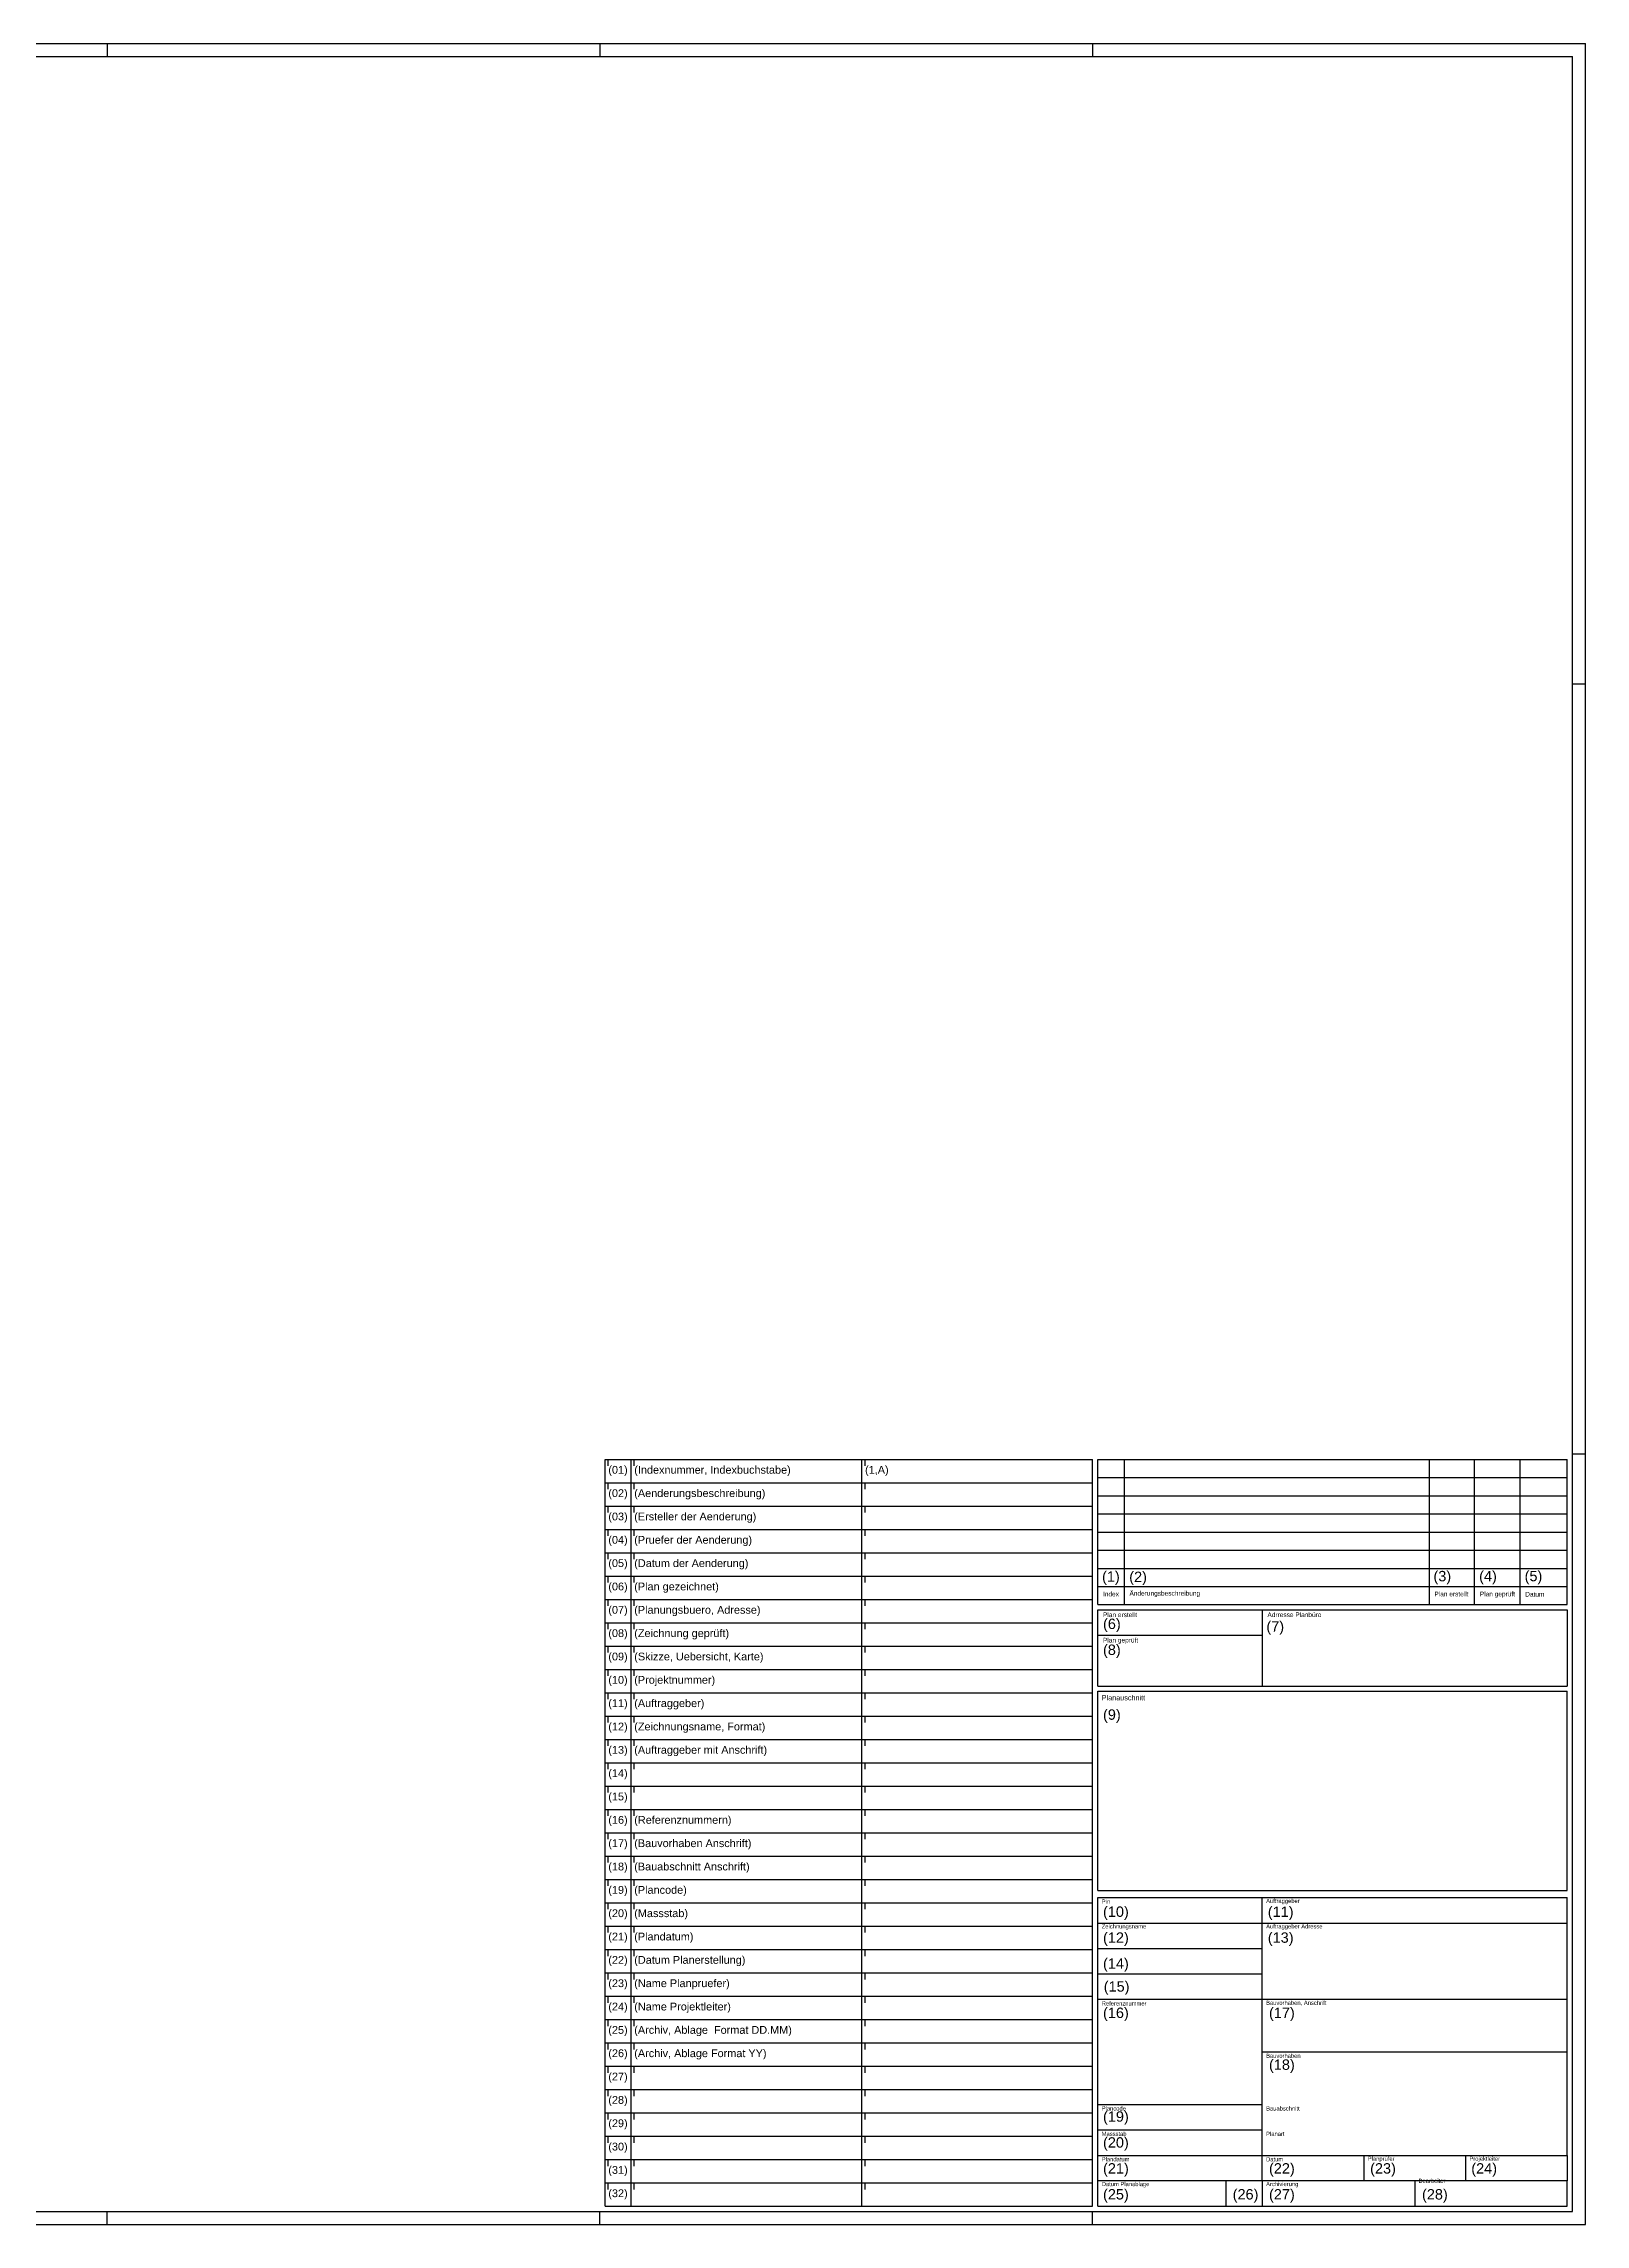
# Model space of a CAD drawing. Header units: millimetres. Extents: x 0 to 1189, y 0 to 841.
# Drawn here: x 594 to 1189, y 0 to 841 of the extents above; entities that cross this region are included whole.
import ezdxf

# ---------------------------------------------------------------- set-up
doc = ezdxf.new("R2010")
doc.units = ezdxf.units.MM
for name, color, linetype, true_color in [('Blattrahmen Din A0', 5, 'Continuous', 0x0000ff), ('Faltung Lochung', 3, 'Continuous', 0x00ff00), ('Legende Hilfslinien', 1, 'Continuous', 0xff0000), ('Legende Rahmen', 5, 'Continuous', 0x0000ff), ('Legende Text', 6, 'Continuous', 0xff00ff), ('Plankopf 2 Hilfe', 96, 'Continuous', 0x008000), ('Plankopf 2 Rahmen', 5, 'Continuous', 0x0000ff), ('Plankopf 2 Text Vorgabe', 1, 'Continuous', 0xff0000)]:
    doc.layers.add(name, color=color, linetype=linetype, true_color=true_color)
doc.styles.add('textstyle100', font='')
doc.styles.add('textstyle101', font='')
doc.styles.add('textstyle102', font='')
doc.styles.add('textstyle103', font='')
doc.styles.add('textstyle104', font='')
doc.styles.add('textstyle105', font='')
doc.styles.add('textstyle106', font='')
doc.styles.add('textstyle107', font='')
doc.styles.add('textstyle108', font='')
doc.styles.add('textstyle109', font='')
doc.styles.add('textstyle110', font='')
doc.styles.add('textstyle111', font='')
doc.styles.add('textstyle112', font='')
doc.styles.add('textstyle113', font='')
doc.styles.add('textstyle114', font='')
doc.styles.add('textstyle115', font='')
doc.styles.add('textstyle116', font='')
doc.styles.add('textstyle117', font='')
doc.styles.add('textstyle118', font='')
doc.styles.add('textstyle119', font='')
doc.styles.add('textstyle120', font='')
doc.styles.add('textstyle121', font='')
doc.styles.add('textstyle122', font='')
doc.styles.add('textstyle123', font='')
doc.styles.add('textstyle124', font='')
doc.styles.add('textstyle125', font='')
doc.styles.add('textstyle126', font='')
doc.styles.add('textstyle127', font='')
doc.styles.add('textstyle128', font='')
doc.styles.add('textstyle129', font='')
doc.styles.add('textstyle130', font='')
doc.styles.add('textstyle131', font='')
doc.styles.add('textstyle20', font='')
doc.styles.add('textstyle21', font='')
doc.styles.add('textstyle22', font='')
doc.styles.add('textstyle23', font='')
doc.styles.add('textstyle24', font='')
doc.styles.add('textstyle25', font='')
doc.styles.add('textstyle26', font='')
doc.styles.add('textstyle27', font='')
doc.styles.add('textstyle28', font='')
doc.styles.add('textstyle29', font='')
doc.styles.add('textstyle30', font='')
doc.styles.add('textstyle31', font='')
doc.styles.add('textstyle32', font='')
doc.styles.add('textstyle33', font='')
doc.styles.add('textstyle34', font='')
doc.styles.add('textstyle35', font='')
doc.styles.add('textstyle36', font='')
doc.styles.add('textstyle37', font='')
doc.styles.add('textstyle38', font='')
doc.styles.add('textstyle39', font='')
doc.styles.add('textstyle40', font='')
doc.styles.add('textstyle41', font='')
doc.styles.add('textstyle42', font='')
doc.styles.add('textstyle43', font='')
doc.styles.add('textstyle44', font='')
doc.styles.add('textstyle45', font='')
doc.styles.add('textstyle46', font='')
doc.styles.add('textstyle47', font='')
doc.styles.add('textstyle48', font='')
doc.styles.add('textstyle49', font='')
doc.styles.add('textstyle50', font='')
doc.styles.add('textstyle51', font='')
doc.styles.add('textstyle52', font='')
doc.styles.add('textstyle53', font='')
doc.styles.add('textstyle54', font='')
doc.styles.add('textstyle55', font='')
doc.styles.add('textstyle56', font='')
doc.styles.add('textstyle57', font='')
doc.styles.add('textstyle58', font='')
doc.styles.add('textstyle59', font='')
doc.styles.add('textstyle60', font='')
doc.styles.add('textstyle61', font='')
doc.styles.add('textstyle62', font='')
doc.styles.add('textstyle63', font='')
doc.styles.add('textstyle64', font='')
doc.styles.add('textstyle65', font='')
doc.styles.add('textstyle66', font='')
doc.styles.add('textstyle67', font='')
doc.styles.add('textstyle68', font='')
doc.styles.add('textstyle69', font='')
doc.styles.add('textstyle70', font='')
doc.styles.add('textstyle71', font='')
doc.styles.add('textstyle72', font='')
doc.styles.add('textstyle73', font='')
doc.styles.add('textstyle74', font='')
doc.styles.add('textstyle75', font='')
doc.styles.add('textstyle76', font='')
doc.styles.add('textstyle77', font='')
doc.styles.add('textstyle78', font='')
doc.styles.add('textstyle79', font='')
doc.styles.add('textstyle80', font='')
doc.styles.add('textstyle81', font='')
doc.styles.add('textstyle82', font='')
doc.styles.add('textstyle83', font='')
doc.styles.add('textstyle84', font='')
doc.styles.add('textstyle85', font='')
doc.styles.add('textstyle86', font='')
doc.styles.add('textstyle87', font='')
doc.styles.add('textstyle88', font='')
doc.styles.add('textstyle89', font='')
doc.styles.add('textstyle90', font='')
doc.styles.add('textstyle91', font='')
doc.styles.add('textstyle92', font='')
doc.styles.add('textstyle93', font='')
doc.styles.add('textstyle94', font='')
doc.styles.add('textstyle95', font='')
doc.styles.add('textstyle96', font='')
doc.styles.add('textstyle97', font='')
doc.styles.add('textstyle98', font='')
doc.styles.add('textstyle99', font='')
doc.styles.get('textstyle100').set_extended_font_data('Arial')
doc.styles.get('textstyle101').set_extended_font_data('Arial')
doc.styles.get('textstyle102').set_extended_font_data('Arial')
doc.styles.get('textstyle103').set_extended_font_data('Arial')
doc.styles.get('textstyle104').set_extended_font_data('Arial')
doc.styles.get('textstyle105').set_extended_font_data('Arial')
doc.styles.get('textstyle106').set_extended_font_data('Arial')
doc.styles.get('textstyle107').set_extended_font_data('Arial')
doc.styles.get('textstyle108').set_extended_font_data('Arial')
doc.styles.get('textstyle109').set_extended_font_data('Arial')
doc.styles.get('textstyle110').set_extended_font_data('Arial')
doc.styles.get('textstyle111').set_extended_font_data('Arial')
doc.styles.get('textstyle112').set_extended_font_data('Arial')
doc.styles.get('textstyle113').set_extended_font_data('Arial')
doc.styles.get('textstyle114').set_extended_font_data('Arial')
doc.styles.get('textstyle115').set_extended_font_data('Arial')
doc.styles.get('textstyle116').set_extended_font_data('Arial')
doc.styles.get('textstyle117').set_extended_font_data('Arial')
doc.styles.get('textstyle118').set_extended_font_data('Arial')
doc.styles.get('textstyle119').set_extended_font_data('Arial')
doc.styles.get('textstyle120').set_extended_font_data('Arial')
doc.styles.get('textstyle121').set_extended_font_data('Arial')
doc.styles.get('textstyle122').set_extended_font_data('Arial')
doc.styles.get('textstyle123').set_extended_font_data('Arial')
doc.styles.get('textstyle124').set_extended_font_data('Arial')
doc.styles.get('textstyle125').set_extended_font_data('Arial')
doc.styles.get('textstyle126').set_extended_font_data('Arial')
doc.styles.get('textstyle127').set_extended_font_data('Arial')
doc.styles.get('textstyle128').set_extended_font_data('Arial')
doc.styles.get('textstyle129').set_extended_font_data('Arial')
doc.styles.get('textstyle130').set_extended_font_data('Arial')
doc.styles.get('textstyle131').set_extended_font_data('Arial')
doc.styles.get('textstyle20').set_extended_font_data('Arial')
doc.styles.get('textstyle21').set_extended_font_data('Arial')
doc.styles.get('textstyle22').set_extended_font_data('Arial')
doc.styles.get('textstyle23').set_extended_font_data('Arial')
doc.styles.get('textstyle24').set_extended_font_data('Arial')
doc.styles.get('textstyle25').set_extended_font_data('Arial')
doc.styles.get('textstyle26').set_extended_font_data('Arial')
doc.styles.get('textstyle27').set_extended_font_data('Arial')
doc.styles.get('textstyle28').set_extended_font_data('Arial')
doc.styles.get('textstyle29').set_extended_font_data('Arial')
doc.styles.get('textstyle30').set_extended_font_data('Arial')
doc.styles.get('textstyle31').set_extended_font_data('Arial')
doc.styles.get('textstyle32').set_extended_font_data('Arial')
doc.styles.get('textstyle33').set_extended_font_data('Arial')
doc.styles.get('textstyle34').set_extended_font_data('Arial')
doc.styles.get('textstyle35').set_extended_font_data('Arial')
doc.styles.get('textstyle36').set_extended_font_data('Arial')
doc.styles.get('textstyle37').set_extended_font_data('Arial')
doc.styles.get('textstyle38').set_extended_font_data('Arial')
doc.styles.get('textstyle39').set_extended_font_data('Arial')
doc.styles.get('textstyle40').set_extended_font_data('Arial')
doc.styles.get('textstyle41').set_extended_font_data('Arial')
doc.styles.get('textstyle42').set_extended_font_data('Arial')
doc.styles.get('textstyle43').set_extended_font_data('Arial')
doc.styles.get('textstyle44').set_extended_font_data('Arial')
doc.styles.get('textstyle45').set_extended_font_data('Arial')
doc.styles.get('textstyle46').set_extended_font_data('Arial')
doc.styles.get('textstyle47').set_extended_font_data('Arial')
doc.styles.get('textstyle48').set_extended_font_data('Arial')
doc.styles.get('textstyle49').set_extended_font_data('Arial')
doc.styles.get('textstyle50').set_extended_font_data('Arial')
doc.styles.get('textstyle51').set_extended_font_data('Arial')
doc.styles.get('textstyle52').set_extended_font_data('Arial')
doc.styles.get('textstyle53').set_extended_font_data('Arial')
doc.styles.get('textstyle54').set_extended_font_data('Arial')
doc.styles.get('textstyle55').set_extended_font_data('Arial')
doc.styles.get('textstyle56').set_extended_font_data('Arial')
doc.styles.get('textstyle57').set_extended_font_data('Arial')
doc.styles.get('textstyle58').set_extended_font_data('Arial')
doc.styles.get('textstyle59').set_extended_font_data('Arial')
doc.styles.get('textstyle60').set_extended_font_data('Arial')
doc.styles.get('textstyle61').set_extended_font_data('Arial')
doc.styles.get('textstyle62').set_extended_font_data('Arial')
doc.styles.get('textstyle63').set_extended_font_data('Arial')
doc.styles.get('textstyle64').set_extended_font_data('Arial')
doc.styles.get('textstyle65').set_extended_font_data('Arial')
doc.styles.get('textstyle66').set_extended_font_data('Arial')
doc.styles.get('textstyle67').set_extended_font_data('Arial')
doc.styles.get('textstyle68').set_extended_font_data('Arial')
doc.styles.get('textstyle69').set_extended_font_data('Arial')
doc.styles.get('textstyle70').set_extended_font_data('Arial')
doc.styles.get('textstyle71').set_extended_font_data('Arial')
doc.styles.get('textstyle72').set_extended_font_data('Arial')
doc.styles.get('textstyle73').set_extended_font_data('Arial')
doc.styles.get('textstyle74').set_extended_font_data('Arial')
doc.styles.get('textstyle75').set_extended_font_data('Arial')
doc.styles.get('textstyle76').set_extended_font_data('Arial')
doc.styles.get('textstyle77').set_extended_font_data('Arial')
doc.styles.get('textstyle78').set_extended_font_data('Arial')
doc.styles.get('textstyle79').set_extended_font_data('Arial')
doc.styles.get('textstyle80').set_extended_font_data('Arial')
doc.styles.get('textstyle81').set_extended_font_data('Arial')
doc.styles.get('textstyle82').set_extended_font_data('Arial')
doc.styles.get('textstyle83').set_extended_font_data('Arial')
doc.styles.get('textstyle84').set_extended_font_data('Arial')
doc.styles.get('textstyle85').set_extended_font_data('Arial')
doc.styles.get('textstyle86').set_extended_font_data('Arial')
doc.styles.get('textstyle87').set_extended_font_data('Arial')
doc.styles.get('textstyle88').set_extended_font_data('Arial')
doc.styles.get('textstyle89').set_extended_font_data('Arial')
doc.styles.get('textstyle90').set_extended_font_data('Arial')
doc.styles.get('textstyle91').set_extended_font_data('Arial')
doc.styles.get('textstyle92').set_extended_font_data('Arial')
doc.styles.get('textstyle93').set_extended_font_data('Arial')
doc.styles.get('textstyle94').set_extended_font_data('Arial')
doc.styles.get('textstyle95').set_extended_font_data('Arial')
doc.styles.get('textstyle96').set_extended_font_data('Arial')
doc.styles.get('textstyle97').set_extended_font_data('Arial')
doc.styles.get('textstyle98').set_extended_font_data('Arial')
doc.styles.get('textstyle99').set_extended_font_data('Arial')

msp = doc.modelspace()

# ---------------------------------------------------------------- linework, layer by layer
at = {"layer": 'Blattrahmen Din A0'}
for p, q in [((0, 841), (1189, 841)), ((1189, 0), (1189, 841)), ((20, 836), (1184, 836)), ((1184, 5), (1184, 836)), ((0, 0), (1189, 0)), ((20, 5), (1184, 5))]:
    msp.add_line(p, q, dxfattribs=at)
at = {"layer": 'Faltung Lochung'}
for p, q in [((619, 841), (619, 836)), ((809, 841), (809, 836)), ((999, 841), (999, 836)), ((1189, 594), (1184, 594)), ((1189, 297), (1184, 297)), ((619, 0), (619, 5)), ((809, 0), (809, 5)), ((999, 0), (999, 5))]:
    msp.add_line(p, q, dxfattribs=at)
at = {"layer": 'Legende Hilfslinien'}
for p, q in [((811, 295), (812.25, 295)), ((812.25, 292.5), (812.25, 295)), ((821, 295), (822.25, 295)), ((822.25, 292.5), (822.25, 295)), ((910, 295), (911.25, 295)), ((911.25, 292.5), (911.25, 295)), ((811, 286), (812.25, 286)), ((812.25, 283.5), (812.25, 286)), ((821, 286), (822.25, 286)), ((822.25, 283.5), (822.25, 286)), ((910, 286), (911.25, 286)), ((911.25, 283.5), (911.25, 286)), ((811, 277), (812.25, 277)), ((812.25, 274.5), (812.25, 277)), ((821, 277), (822.25, 277)), ((822.25, 274.5), (822.25, 277)), ((910, 277), (911.25, 277)), ((911.25, 274.5), (911.25, 277)), ((811, 268), (812.25, 268)), ((812.25, 265.5), (812.25, 268)), ((821, 268), (822.25, 268)), ((822.25, 265.5), (822.25, 268)), ((910, 268), (911.25, 268)), ((911.25, 265.5), (911.25, 268)), ((811, 259), (812.25, 259)), ((812.25, 256.5), (812.25, 259)), ((821, 259), (822.25, 259)), ((822.25, 256.5), (822.25, 259)), ((910, 259), (911.25, 259)), ((911.25, 256.5), (911.25, 259)), ((811, 250), (812.25, 250)), ((812.25, 247.5), (812.25, 250)), ((821, 250), (822.25, 250)), ((822.25, 247.5), (822.25, 250)), ((910, 250), (911.25, 250)), ((911.25, 247.5), (911.25, 250)), ((811, 241), (812.25, 241)), ((812.25, 238.5), (812.25, 241)), ((821, 241), (822.25, 241)), ((822.25, 238.5), (822.25, 241)), ((910, 241), (911.25, 241)), ((911.25, 238.5), (911.25, 241)), ((811, 232), (812.25, 232)), ((812.25, 229.5), (812.25, 232)), ((821, 232), (822.25, 232)), ((822.25, 229.5), (822.25, 232)), ((910, 232), (911.25, 232)), ((911.25, 229.5), (911.25, 232)), ((811, 223), (812.25, 223)), ((812.25, 220.5), (812.25, 223)), ((821, 223), (822.25, 223)), ((822.25, 220.5), (822.25, 223)), ((910, 223), (911.25, 223)), ((911.25, 220.5), (911.25, 223)), ((811, 214), (812.25, 214)), ((812.25, 211.5), (812.25, 214)), ((821, 214), (822.25, 214)), ((822.25, 211.5), (822.25, 214)), ((910, 214), (911.25, 214)), ((911.25, 211.5), (911.25, 214)), ((811, 205), (812.25, 205)), ((812.25, 202.5), (812.25, 205)), ((821, 205), (822.25, 205)), ((822.25, 202.5), (822.25, 205)), ((910, 205), (911.25, 205)), ((911.25, 202.5), (911.25, 205)), ((811, 196), (812.25, 196)), ((812.25, 193.5), (812.25, 196)), ((821, 196), (822.25, 196)), ((822.25, 193.5), (822.25, 196)), ((910, 196), (911.25, 196)), ((911.25, 193.5), (911.25, 196)), ((811, 187), (812.25, 187)), ((812.25, 184.5), (812.25, 187)), ((821, 187), (822.25, 187)), ((822.25, 184.5), (822.25, 187)), ((910, 187), (911.25, 187)), ((911.25, 184.5), (911.25, 187)), ((811, 178), (812.25, 178)), ((812.25, 175.5), (812.25, 178)), ((821, 178), (822.25, 178)), ((822.25, 175.5), (822.25, 178)), ((910, 178), (911.25, 178)), ((911.25, 175.5), (911.25, 178)), ((811, 169), (812.25, 169)), ((812.25, 166.5), (812.25, 169)), ((821, 169), (822.25, 169)), ((822.25, 166.5), (822.25, 169)), ((910, 169), (911.25, 169)), ((911.25, 166.5), (911.25, 169)), ((811, 160), (812.25, 160)), ((812.25, 157.5), (812.25, 160)), ((821, 160), (822.25, 160)), ((822.25, 157.5), (822.25, 160)), ((910, 160), (911.25, 160)), ((911.25, 157.5), (911.25, 160)), ((811, 151), (812.25, 151)), ((812.25, 148.5), (812.25, 151)), ((821, 151), (822.25, 151)), ((822.25, 148.5), (822.25, 151)), ((910, 151), (911.25, 151)), ((911.25, 148.5), (911.25, 151)), ((811, 142), (812.25, 142)), ((812.25, 139.5), (812.25, 142)), ((821, 142), (822.25, 142)), ((822.25, 139.5), (822.25, 142)), ((910, 142), (911.25, 142)), ((911.25, 139.5), (911.25, 142)), ((811, 133), (812.25, 133)), ((812.25, 130.5), (812.25, 133)), ((821, 133), (822.25, 133)), ((822.25, 130.5), (822.25, 133)), ((910, 133), (911.25, 133)), ((911.25, 130.5), (911.25, 133)), ((811, 124), (812.25, 124)), ((812.25, 121.5), (812.25, 124)), ((821, 124), (822.25, 124)), ((822.25, 121.5), (822.25, 124)), ((910, 124), (911.25, 124)), ((911.25, 121.5), (911.25, 124)), ((811, 115), (812.25, 115)), ((812.25, 112.5), (812.25, 115)), ((821, 115), (822.25, 115)), ((822.25, 112.5), (822.25, 115)), ((910, 115), (911.25, 115)), ((911.25, 112.5), (911.25, 115)), ((811, 106), (812.25, 106)), ((812.25, 103.5), (812.25, 106)), ((821, 106), (822.25, 106)), ((822.25, 103.5), (822.25, 106)), ((910, 106), (911.25, 106)), ((911.25, 103.5), (911.25, 106)), ((811, 97), (812.25, 97)), ((812.25, 94.5), (812.25, 97)), ((821, 97), (822.25, 97)), ((822.25, 94.5), (822.25, 97)), ((910, 97), (911.25, 97)), ((911.25, 94.5), (911.25, 97)), ((811, 88), (812.25, 88)), ((812.25, 85.5), (812.25, 88)), ((821, 88), (822.25, 88)), ((822.25, 85.5), (822.25, 88)), ((910, 88), (911.25, 88)), ((911.25, 85.5), (911.25, 88)), ((811, 79), (812.25, 79)), ((812.25, 76.5), (812.25, 79)), ((821, 79), (822.25, 79)), ((822.25, 76.5), (822.25, 79)), ((910, 79), (911.25, 79)), ((911.25, 76.5), (911.25, 79)), ((811, 70), (812.25, 70)), ((812.25, 67.5), (812.25, 70)), ((821, 70), (822.25, 70)), ((822.25, 67.5), (822.25, 70)), ((910, 70), (911.25, 70)), ((911.25, 67.5), (911.25, 70)), ((811, 61), (812.25, 61)), ((812.25, 58.5), (812.25, 61)), ((821, 61), (822.25, 61)), ((822.25, 58.5), (822.25, 61)), ((910, 61), (911.25, 61)), ((911.25, 58.5), (911.25, 61)), ((811, 52), (812.25, 52)), ((812.25, 49.5), (812.25, 52)), ((821, 52), (822.25, 52)), ((822.25, 49.5), (822.25, 52)), ((910, 52), (911.25, 52)), ((911.25, 49.5), (911.25, 52)), ((811, 43), (812.25, 43)), ((812.25, 40.5), (812.25, 43)), ((821, 43), (822.25, 43)), ((822.25, 40.5), (822.25, 43)), ((910, 43), (911.25, 43)), ((911.25, 40.5), (911.25, 43)), ((811, 34), (812.25, 34)), ((812.25, 31.5), (812.25, 34)), ((821, 34), (822.25, 34)), ((822.25, 31.5), (822.25, 34)), ((910, 34), (911.25, 34)), ((911.25, 31.5), (911.25, 34)), ((811, 25), (812.25, 25)), ((812.25, 22.5), (812.25, 25)), ((821, 25), (822.25, 25)), ((822.25, 22.5), (822.25, 25)), ((910, 25), (911.25, 25)), ((911.25, 22.5), (911.25, 25)), ((811, 16), (812.25, 16)), ((812.25, 13.5), (812.25, 16)), ((821, 16), (822.25, 16)), ((822.25, 13.5), (822.25, 16)), ((910, 16), (911.25, 16)), ((911.25, 13.5), (911.25, 16))]:
    msp.add_line(p, q, dxfattribs=at)
at = {"layer": 'Legende Rahmen'}
for p, q in [((811, 286), (811, 295)), ((811, 295), (999, 295)), ((821, 286), (821, 295)), ((910, 286), (910, 295)), ((999, 286), (999, 295)), ((811, 277), (811, 286)), ((811, 286), (999, 286)), ((821, 277), (821, 286)), ((910, 277), (910, 286)), ((999, 277), (999, 286)), ((811, 268), (811, 277)), ((811, 277), (999, 277)), ((821, 268), (821, 277)), ((910, 268), (910, 277)), ((999, 268), (999, 277)), ((811, 259), (811, 268)), ((811, 268), (999, 268)), ((821, 259), (821, 268)), ((910, 259), (910, 268)), ((999, 259), (999, 268)), ((811, 250), (811, 259)), ((811, 259), (999, 259)), ((821, 250), (821, 259)), ((910, 250), (910, 259)), ((999, 250), (999, 259)), ((811, 241), (811, 250)), ((811, 250), (999, 250)), ((821, 241), (821, 250)), ((910, 241), (910, 250)), ((999, 241), (999, 250)), ((811, 232), (811, 241)), ((811, 241), (999, 241)), ((821, 232), (821, 241)), ((910, 232), (910, 241)), ((999, 232), (999, 241)), ((811, 223), (811, 232)), ((811, 232), (999, 232)), ((821, 223), (821, 232)), ((910, 223), (910, 232)), ((999, 223), (999, 232)), ((811, 214), (811, 223)), ((811, 223), (999, 223)), ((821, 214), (821, 223)), ((910, 214), (910, 223)), ((999, 214), (999, 223)), ((811, 205), (811, 214)), ((811, 214), (999, 214)), ((821, 205), (821, 214)), ((910, 205), (910, 214)), ((999, 205), (999, 214)), ((811, 196), (811, 205)), ((811, 205), (999, 205)), ((821, 196), (821, 205)), ((910, 196), (910, 205)), ((999, 196), (999, 205)), ((811, 187), (811, 196)), ((811, 196), (999, 196)), ((821, 187), (821, 196)), ((910, 187), (910, 196)), ((999, 187), (999, 196)), ((811, 178), (811, 187)), ((811, 187), (999, 187)), ((821, 178), (821, 187)), ((910, 178), (910, 187)), ((999, 178), (999, 187)), ((811, 169), (811, 178)), ((811, 178), (999, 178)), ((821, 169), (821, 178)), ((910, 169), (910, 178)), ((999, 169), (999, 178)), ((811, 160), (811, 169)), ((811, 169), (999, 169)), ((821, 160), (821, 169)), ((910, 160), (910, 169)), ((999, 160), (999, 169)), ((811, 151), (811, 160)), ((811, 160), (999, 160)), ((821, 151), (821, 160)), ((910, 151), (910, 160)), ((999, 151), (999, 160)), ((811, 142), (811, 151)), ((811, 151), (999, 151)), ((821, 142), (821, 151)), ((910, 142), (910, 151)), ((999, 142), (999, 151)), ((811, 133), (811, 142)), ((811, 142), (999, 142)), ((821, 133), (821, 142)), ((910, 133), (910, 142)), ((999, 133), (999, 142)), ((811, 124), (811, 133)), ((811, 133), (999, 133)), ((821, 124), (821, 133)), ((910, 124), (910, 133)), ((999, 124), (999, 133)), ((811, 115), (811, 124)), ((811, 124), (999, 124)), ((821, 115), (821, 124)), ((910, 115), (910, 124)), ((999, 115), (999, 124)), ((811, 106), (811, 115)), ((811, 115), (999, 115)), ((821, 106), (821, 115)), ((910, 106), (910, 115)), ((999, 106), (999, 115)), ((811, 97), (811, 106)), ((811, 106), (999, 106)), ((821, 97), (821, 106)), ((910, 97), (910, 106)), ((999, 97), (999, 106)), ((811, 88), (811, 97)), ((811, 97), (999, 97)), ((821, 88), (821, 97)), ((910, 88), (910, 97)), ((999, 88), (999, 97)), ((811, 79), (811, 88)), ((811, 88), (999, 88)), ((821, 79), (821, 88)), ((910, 79), (910, 88)), ((999, 79), (999, 88)), ((811, 70), (811, 79)), ((811, 79), (999, 79)), ((821, 70), (821, 79)), ((910, 70), (910, 79)), ((999, 70), (999, 79)), ((811, 61), (811, 70)), ((811, 70), (999, 70)), ((821, 61), (821, 70)), ((910, 61), (910, 70)), ((999, 61), (999, 70)), ((811, 52), (811, 61)), ((811, 61), (999, 61)), ((821, 52), (821, 61)), ((910, 52), (910, 61)), ((999, 52), (999, 61)), ((811, 43), (811, 52)), ((811, 52), (999, 52)), ((821, 43), (821, 52)), ((910, 43), (910, 52)), ((999, 43), (999, 52)), ((811, 34), (811, 43)), ((811, 43), (999, 43)), ((821, 34), (821, 43)), ((910, 34), (910, 43)), ((999, 34), (999, 43)), ((811, 25), (811, 34)), ((811, 34), (999, 34)), ((821, 25), (821, 34)), ((910, 25), (910, 34)), ((999, 25), (999, 34)), ((811, 16), (811, 25)), ((811, 25), (999, 25)), ((821, 16), (821, 25)), ((910, 16), (910, 25)), ((999, 16), (999, 25)), ((811, 7), (811, 16)), ((811, 16), (999, 16)), ((821, 7), (821, 16)), ((910, 7), (910, 16)), ((999, 7), (999, 16)), ((811, 7), (999, 7))]:
    msp.add_line(p, q, dxfattribs=at)
at = {"layer": 'Plankopf 2 Rahmen'}
for p, q in [((1001, 288), (1001, 295)), ((1001, 295), (1011.2, 295)), ((1011.2, 295), (1011.2, 288)), ((1011.2, 295), (1128.8, 295)), ((1128.8, 295), (1128.8, 288)), ((1128.8, 295), (1182, 295)), ((1146.3, 239), (1146.3, 295)), ((1163.8, 239), (1163.8, 295)), ((1182, 239), (1182, 295)), ((1001, 281), (1001, 288)), ((1001, 288), (1011.2, 288)), ((1011.2, 288), (1011.2, 281)), ((1011.2, 288), (1128.8, 288)), ((1128.8, 288), (1128.8, 281)), ((1128.8, 288), (1182, 288)), ((1001, 274), (1001, 281)), ((1001, 281), (1011.2, 281)), ((1011.2, 281), (1011.2, 274)), ((1011.2, 281), (1128.8, 281)), ((1128.8, 281), (1128.8, 274)), ((1128.8, 281), (1182, 281)), ((1001, 267), (1001, 274)), ((1001, 274), (1011.2, 274)), ((1011.2, 274), (1011.2, 267)), ((1011.2, 274), (1128.8, 274)), ((1128.8, 274), (1128.8, 267)), ((1128.8, 274), (1182, 274)), ((1001, 260), (1001, 267)), ((1001, 267), (1011.2, 267)), ((1011.2, 267), (1011.2, 260)), ((1011.2, 267), (1128.8, 267)), ((1128.8, 267), (1128.8, 260)), ((1128.8, 267), (1182, 267)), ((1001, 253), (1001, 260)), ((1001, 260), (1011.2, 260)), ((1001, 246), (1001, 253)), ((1001, 253), (1011.2, 253)), ((1011.2, 260), (1011.2, 253)), ((1011.2, 260), (1128.8, 260)), ((1011.2, 253), (1011.2, 246)), ((1011.2, 253), (1128.8, 253)), ((1128.8, 260), (1128.8, 253)), ((1128.8, 260), (1182, 260)), ((1128.8, 253), (1128.8, 246)), ((1128.8, 253), (1182, 253)), ((1001, 239), (1001, 246)), ((1001, 246), (1011.2, 246)), ((1011.2, 246), (1011.2, 239)), ((1011.2, 246), (1128.8, 246)), ((1128.8, 246), (1128.8, 239)), ((1128.8, 246), (1182, 246)), ((1001, 239), (1182, 239)), ((1001, 236.99), (1064.4, 237)), ((1001, 227.19), (1001, 236.99)), ((1064.4, 237), (1064.4, 207.6)), ((1064.4, 237), (1182, 237)), ((1128.8, 239), (1146.3, 239)), ((1146.3, 239), (1163.8, 239)), ((1163.8, 239), (1181.3, 239)), ((1182, 237), (1182, 207.6)), ((1001, 227.2), (1064.4, 227.2)), ((1001, 207.59), (1001, 227.19)), ((1001, 207.59), (1182, 207.6)), ((1001, 128.8), (1001, 205.6)), ((1001, 205.6), (1182, 205.6)), ((1182, 128.8), (1182, 205.6)), ((1001, 128.8), (1182, 128.8)), ((1001, 126), (1064.4, 126)), ((1001, 7), (1001, 126)), ((1064.4, 116.2), (1064.4, 126)), ((1064.4, 126), (1182, 126)), ((1182, 26.6), (1182, 126)), ((1000.99, 116.19), (1064.4, 116.2)), ((1064.4, 106.4), (1064.4, 116.2)), ((1064.4, 116.2), (1182, 116.2)), ((1001, 106.36), (1064.4, 106.4)), ((1064.4, 96.6), (1064.4, 106.4)), ((1001, 96.61), (1064.4, 96.6)), ((1064.4, 86.8), (1064.4, 96.6)), ((1001, 86.8), (1064.4, 86.8)), ((1064.4, 66.5), (1064.4, 86.8)), ((1064.4, 86.8), (1182, 86.8)), ((1064.4, 46.2), (1064.4, 66.5)), ((1064.4, 66.5), (1182, 66.5)), ((1000.99, 46.2), (1064.4, 46.2)), ((1064.4, 36.4), (1064.4, 46.2)), ((1001, 36.4), (1064.4, 36.4)), ((1064.4, 26.6), (1064.4, 36.4)), ((1000.99, 26.6), (1064.4, 26.6)), ((1064.4, 16.8), (1064.4, 26.6)), ((1064.4, 26.6), (1103.6, 26.6)), ((1103.6, 26.6), (1142.8, 26.6)), ((1103.6, 26.6), (1103.6, 16.8)), ((1142.8, 26.6), (1182, 26.6)), ((1142.8, 26.6), (1142.8, 16.8)), ((1182, 26.6), (1182, 16.8)), ((1050.4, 16.8), (1000.98, 16.78)), ((1064.4, 16.8), (1050.4, 16.8)), ((1050.4, 16.8), (1050.4, 7)), ((1123.2, 16.8), (1064.4, 16.8)), ((1064.4, 16.8), (1064.4, 7)), ((1182, 16.8), (1123.2, 16.8)), ((1123.2, 16.8), (1123.2, 7)), ((1182, 7), (1182, 16.8)), ((1001, 7), (1182, 7))]:
    msp.add_line(p, q, dxfattribs=at)

# ---------------------------------------------------------------- texts
at = {"layer": 'Legende Text', "char_height": 3, "attachment_point": 1}
for s, insert, style in [('(01)', (812.25, 292.5), 'textstyle56'), ('(Indexnummer, Indexbuchstabe)', (822.25, 292.5), 'textstyle88'), ('(1,A)', (911.25, 292.5), 'textstyle89'), ('(02)', (812.25, 283.5), 'textstyle57'), ('(Aenderungsbeschreibung)', (822.25, 283.5), 'textstyle91'), ('(03)', (812.25, 274.5), 'textstyle58'), ('(Ersteller der Aenderung)', (822.25, 274.5), 'textstyle92'), ('(04)', (812.25, 265.5), 'textstyle59'), ('(Pruefer der Aenderung)', (822.25, 265.5), 'textstyle93'), ('(05)', (812.25, 256.5), 'textstyle60'), ('(Datum der Aenderung)', (822.25, 256.5), 'textstyle90'), ('(06)', (812.25, 247.5), 'textstyle61'), ('(Plan gezeichnet)', (822.25, 247.5), 'textstyle94'), ('(07)', (812.25, 238.5), 'textstyle62'), ('(Planungsbuero, Adresse)', (822.25, 238.5), 'textstyle96'), ('(08)', (812.25, 229.5), 'textstyle63'), ('(Zeichnung geprüft)', (822.25, 229.5), 'textstyle95'), ('(09)', (812.25, 220.5), 'textstyle64'), ('(Skizze, Uebersicht, Karte)', (822.25, 220.5), 'textstyle97'), ('(10)', (812.25, 211.5), 'textstyle65'), ('(Projektnummer)', (822.25, 211.5), 'textstyle98'), ('(11)', (812.25, 202.5), 'textstyle66'), ('(Auftraggeber)', (822.25, 202.5), 'textstyle99'), ('(12)', (812.25, 193.5), 'textstyle67'), ('(Zeichnungsname, Format)', (822.25, 193.5), 'textstyle100'), ('(13)', (812.25, 184.5), 'textstyle68'), ('(Auftraggeber mit Anschrift)', (822.25, 184.5), 'textstyle101'), ('(14)', (812.25, 175.5), 'textstyle69'), ('(15)', (812.25, 166.5), 'textstyle70'), ('(16)', (812.25, 157.5), 'textstyle71'), ('(Referenznummern)', (822.25, 157.5), 'textstyle102'), ('(17)', (812.25, 148.5), 'textstyle72'), ('(Bauvorhaben Anschrift)', (822.25, 148.5), 'textstyle103'), ('(18)', (812.25, 139.5), 'textstyle73'), ('(Bauabschnitt Anschrift)', (822.25, 139.5), 'textstyle104'), ('(19)', (812.25, 130.5), 'textstyle74'), ('(Plancode)', (822.25, 130.5), 'textstyle105'), ('(20)', (812.25, 121.5), 'textstyle75'), ('(Massstab)', (822.25, 121.5), 'textstyle110'), ('(21)', (812.25, 112.5), 'textstyle76'), ('(Plandatum)', (822.25, 112.5), 'textstyle106'), ('(22)', (812.25, 103.5), 'textstyle77'), ('(Datum Planerstellung)', (822.25, 103.5), 'textstyle107'), ('(23)', (812.25, 94.5), 'textstyle78'), ('(Name Planpruefer)', (822.25, 94.5), 'textstyle108'), ('(24)', (812.25, 85.5), 'textstyle79'), ('(Name Projektleiter)', (822.25, 85.5), 'textstyle109'), ('(25)', (812.25, 76.5), 'textstyle80'), ('(Archiv, Ablage  Format DD.MM)', (822.25, 76.5), 'textstyle111'), ('(26)', (812.25, 67.5), 'textstyle81'), ('(Archiv, Ablage Format YY)', (822.25, 67.5), 'textstyle112'), ('(27)', (812.25, 58.5), 'textstyle82'), ('(28)', (812.25, 49.5), 'textstyle83'), ('(29)', (812.25, 40.5), 'textstyle84'), ('(30)', (812.25, 31.5), 'textstyle85'), ('(31)', (812.25, 22.5), 'textstyle86'), ('(32)', (812.25, 13.5), 'textstyle87')]:
    msp.add_mtext(s, dxfattribs=dict(at, insert=insert, style=style))
at = {"layer": 'Plankopf 2 Hilfe', "char_height": 4, "attachment_point": 4}
for s, insert, style in [('(1)', (1002.63, 249.24), 'textstyle28'), ('(2)', (1013.11, 249.13), 'textstyle29'), ('(3)', (1130.42, 249.41), 'textstyle30'), ('(4)', (1148.03, 249.39), 'textstyle31'), ('(5)', (1165.57, 249.43), 'textstyle32'), ('(6)', (1003, 231), 'textstyle33'), ('(7)', (1066, 230), 'textstyle34'), ('(8)', (1003, 221), 'textstyle35'), ('(9)', (1003, 196), 'textstyle36'), ('(10)', (1003, 120), 'textstyle37'), ('(11)', (1066.54, 119.96), 'textstyle38'), ('(12)', (1003, 110), 'textstyle39'), ('(13)', (1066.54, 110), 'textstyle40'), ('(14)', (1003, 100), 'textstyle41'), ('(15)', (1003.28, 91.16), 'textstyle42'), ('(16)', (1003, 81), 'textstyle43'), ('(17)', (1067, 81), 'textstyle44'), ('(18)', (1067, 61), 'textstyle45'), ('(19)', (1003, 41), 'textstyle46'), ('(20)', (1003, 31), 'textstyle47'), ('(21)', (1003, 21), 'textstyle48'), ('(22)', (1067, 21), 'textstyle49'), ('(23)', (1106, 21), 'textstyle50'), ('(24)', (1145, 21), 'textstyle51'), ('(25)', (1003, 11), 'textstyle52'), ('(26)', (1053, 11), 'textstyle53'), ('(27)', (1067, 11), 'textstyle54'), ('(28)', (1126, 11), 'textstyle55')]:
    msp.add_mtext(s, dxfattribs=dict(at, insert=insert, style=style))
at = {"layer": 'Plankopf 2 Text Vorgabe'}
for s, insert, char_height, attachment_point, style in [('Index', (1003, 244), 1.8, 1, 'textstyle20'), ('Änderungsbeschreibung', (1013.21, 244.27), 1.8, 1, 'textstyle21'), ('Plan erstellt', (1130.8, 244), 1.8, 1, 'textstyle22'), ('Plan geprüft', (1148.3, 244), 1.8, 1, 'textstyle23'), ('Datum', (1165.8, 243.9), 1.8, 1, 'textstyle24'), ('Plan erstellt', (1003, 235.99), 1.8, 1, 'textstyle25'), ('Adrresse Planbüro', (1066.4, 236), 1.8, 1, 'textstyle27'), ('Plan geprüft', (1003, 226.2), 1.8, 1, 'textstyle26'), ('Planauschnitt', (1002.5, 204.1), 2, 1, 'textstyle113'), ('Pin', (1002.5, 124.5), 1.6, 4, 'textstyle114'), ('Auftraggeber', (1065.9, 124.5), 1.6, 4, 'textstyle115'), ('Zeichnungsname', (1002.5, 114.69), 1.6, 4, 'textstyle116'), ('Auftraggeber Adresse', (1065.9, 114.7), 1.6, 4, 'textstyle117'), ('Referenznummer', (1002.51, 85.19), 1.6, 4, 'textstyle118'), ('Bauvorhaben, Anschrift', (1065.9, 85.3), 1.6, 4, 'textstyle119'), ('Bauvorhaben', (1065.9, 65), 1.6, 4, 'textstyle120'), ('Plancode', (1002.5, 44.7), 1.6, 4, 'textstyle123'), ('Bauabschnitt', (1065.9, 44.7), 1.6, 4, 'textstyle121'), ('Massstab', (1002.5, 34.9), 1.6, 4, 'textstyle124'), ('Planart', (1065.9, 34.9), 1.6, 4, 'textstyle122'), ('Plandatum', (1002.51, 25.1), 1.6, 4, 'textstyle125'), ('Datum', (1065.9, 25.1), 1.6, 4, 'textstyle129'), ('Planprüfer', (1105.1, 25.1), 1.6, 4, 'textstyle130'), ('Projektleiter', (1144.3, 25.1), 1.6, 4, 'textstyle131'), ('Bearbeiter', (1124.7, 16.8), 1.6, 4, 'textstyle128'), ('Datum Planablage', (1002.51, 15.3), 1.6, 4, 'textstyle126'), ('Archivierung', (1065.9, 15.3), 1.6, 4, 'textstyle127')]:
    msp.add_mtext(s, dxfattribs=dict(at, insert=insert, char_height=char_height, attachment_point=attachment_point, style=style))

doc.saveas('drawing.dxf')
